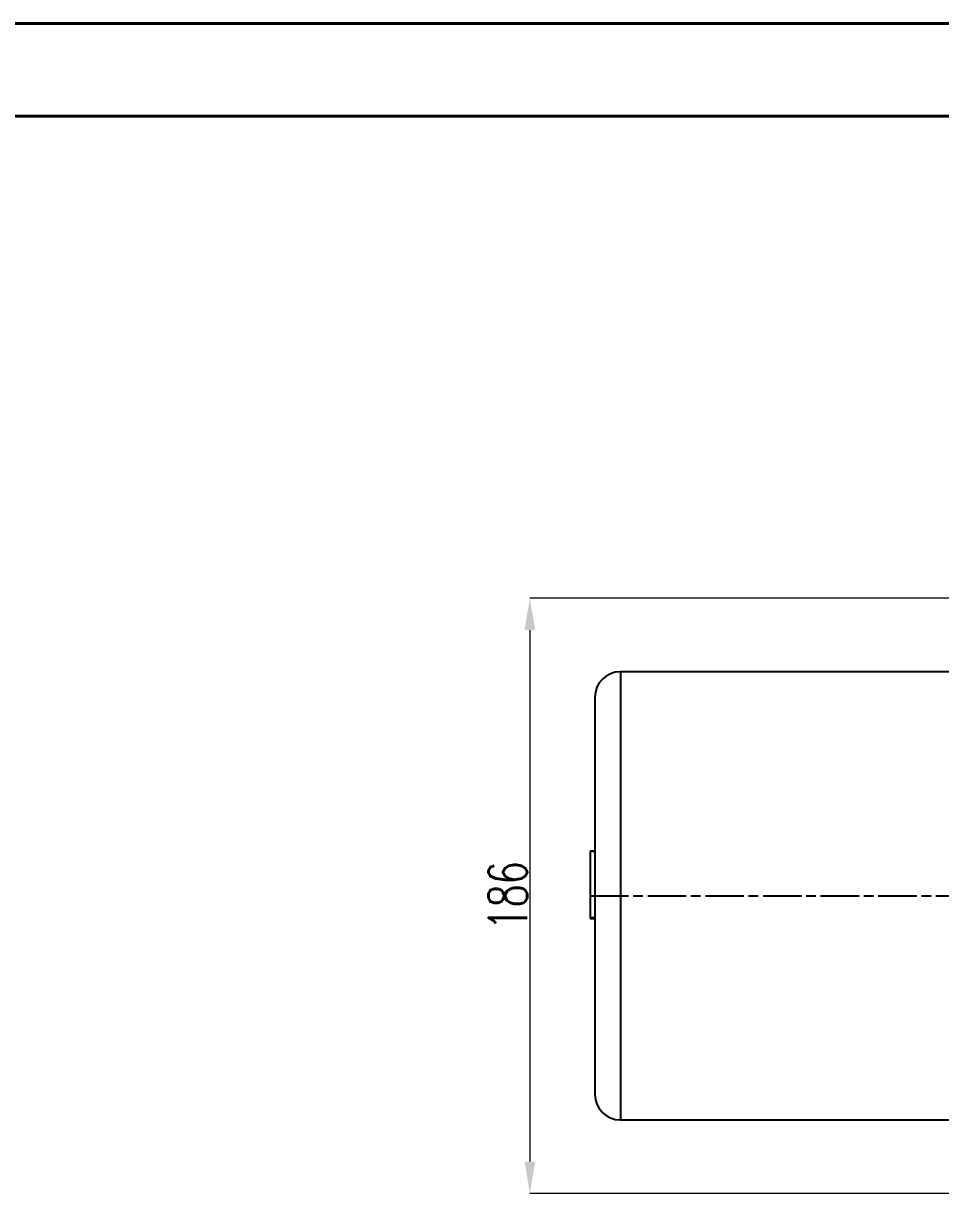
# Model space of a CAD drawing. Header units: millimetres. Extents: x 2180 to 4616, y 795 to 2518.
# Drawn here: x 3290.7 to 3577.1, y 2152.5 to 2518 of the extents above; entities that cross this region are included whole.
import ezdxf

# ---------------------------------------------------------------- set-up
doc = ezdxf.new("R2010")
doc.units = ezdxf.units.MM
doc.linetypes.add('AM_ISO08W050', pattern=[18, 12, -1.5, 3, -1.5])
for name, color, linetype, lineweight in [('AM_5', 3, 'Continuous', 25), ('AM_7', 4, 'AM_ISO08W050', 25), ('AM_BOR', 7, 'Continuous', 50), ('粗实线', 7, 'Continuous', 40)]:
    doc.layers.add(name, color=color, linetype=linetype, lineweight=lineweight)
doc.styles.add('SLDTEXTSTYLE1', font='txt.shx', dxfattribs={"width": 0.7, "bigfont": 'gbcbig.shx'})
doc.dimstyles.new('SLDDIMSTYLE12$0', dxfattribs={"dimtxt": 12, "dimasz": 10, "dimexe": 0, "dimexo": 0.0625, "dimgap": 0.875, "dimtad": 1, "dimdec": 1, "dimlfac": 1.8, "dimrnd": 1e-09, "dimzin": 12, "dimdsep": 46, "dimtxsty": 'SLDTEXTSTYLE1', "dimcen": 0.09, "dimdle": 8.16, "dimclrd": 3, "dimclre": 3, "dimadec": 0, "dimazin": 3, "dimtfac": 1, "dimtdec": 1, "dimtofl": 0, "dimtmove": 0, "dimatfit": 3, "dimfxl": 0, "dimfrac": 2, "dimtolj": 1, "dimlwd": 5, "dimlwe": 5, "dimarcsym": 0})

# ---------------------------------------------------------------- blocks, each defined once
blk = doc.blocks.new('*D40')
at = {"layer": 'AM_5', "color": 3, "lineweight": 5, "transparency": 16777216}
blk.add_line((3618.09, 2338.49), (3448.87, 2338.49), dxfattribs=at)
at = {"layer": 'AM_5', "color": 3, "linetype": 'Continuous', "lineweight": 5, "transparency": 16777216}
for p, q in [((3448.87, 2328.49), (3448.87, 2162.49)), ((3618.08, 2152.49), (3448.87, 2152.49))]:
    blk.add_line(p, q, dxfattribs=at)
at = {"layer": 'AM_5', "color": 3, "transparency": 16777216}
for points in [[(3447.21, 2328.49), (3450.54, 2328.49), (3448.87, 2338.49)], [(3447.21, 2162.49), (3450.54, 2162.49), (3448.87, 2152.49)]]:
    blk.add_solid(points, dxfattribs=at)
at = {"layer": 'Defpoints', "color": 0, "transparency": 16777216}
for p in [(3618.15, 2338.49), (3448.87, 2152.49), (3618.15, 2152.49)]:
    blk.add_point(p, dxfattribs=at)
at = {"layer": 'AM_5', "color": 0, "transparency": 16777216, "insert": (3442, 2245.49), "char_height": 12, "attachment_point": 5, "rotation": 90, "style": 'SLDTEXTSTYLE1'}
blk.add_mtext('\\A1;186', dxfattribs=at)
blk = doc.blocks.new('rA3')
at = {"layer": '粗实线'}
for p, q in [((753.384, 421.26), (333.384, 421.26)), ((748.384, 416.26), (358.384, 416.26))]:
    blk.add_line(p, q, dxfattribs=at)

msp = doc.modelspace()

# ---------------------------------------------------------------- linework, layer by layer
at = {"color": 7, "linetype": 'Continuous', "lineweight": 25}
for p, q in [((3618.148, 2315.49), (3477.148, 2315.491)), ((3467.648, 2259.419), (3467.647, 2238.686)), ((3467.648, 2259.419), (3469.148, 2259.419)), ((3469.148, 2259.419), (3467.648, 2259.419)), ((3467.648, 2259.419), (3467.648, 2259.419)), ((3467.647, 2238.686), (3469.147, 2238.686)), ((3467.647, 2238.686), (3467.647, 2238.452)), ((3467.647, 2238.452), (3469.147, 2238.452)), ((3477.147, 2175.491), (3618.147, 2175.49))]:
    msp.add_line(p, q, dxfattribs=at)
at = {"color": 7, "linetype": 'Continuous', "lineweight": 25, "flags": 128}
msp.add_lwpolyline([(3477.148, 2315.491), (3477.148, 2315.313), (3477.148, 2314.779), (3477.148, 2313.891), (3477.148, 2312.656), (3477.148, 2311.077), (3477.148, 2309.165), (3477.148, 2306.929), (3477.148, 2304.379), (3477.148, 2301.529), (3477.148, 2298.393), (3477.148, 2294.988), (3477.148, 2291.331), (3477.148, 2287.44), (3477.148, 2283.336), (3477.148, 2279.038), (3477.148, 2274.57), (3477.148, 2269.953), (3477.148, 2265.212), (3477.148, 2260.371), (3477.148, 2255.453), (3477.147, 2250.485), (3477.147, 2245.491), (3477.147, 2240.497), (3477.147, 2235.529), (3477.147, 2230.611), (3477.147, 2225.77), (3477.147, 2221.029), (3477.147, 2216.412), (3477.147, 2211.944), (3477.147, 2207.646), (3477.147, 2203.542), (3477.147, 2199.651), (3477.147, 2195.994), (3477.147, 2192.589), (3477.147, 2189.453), (3477.147, 2186.603), (3477.147, 2184.053), (3477.147, 2181.817), (3477.147, 2179.905), (3477.147, 2178.326), (3477.147, 2177.091), (3477.147, 2176.204), (3477.147, 2175.669), (3477.147, 2175.491)], dxfattribs=at)
at = {"color": 7, "linetype": 'Continuous', "lineweight": 25}
for centre, start, end in [((3477.148, 2307.491), 89.99969, 179.99969), ((3477.147, 2183.491), 179.99969, 269.99969)]:
    msp.add_arc(centre, 8, start, end, dxfattribs=at)
msp.add_open_spline([(3469.148, 2307.491), (3469.148, 2307.402), (3469.148, 2307.222), (3469.148, 2305.733), (3469.148, 2303.485), (3469.148, 2300.643), (3469.148, 2297.463), (3469.148, 2293.703), (3469.148, 2289.41), (3469.148, 2284.648), (3469.148, 2279.496), (3469.148, 2274.045), (3469.148, 2267.806), (3469.148, 2260.803), (3469.148, 2253.13), (3469.147, 2245.491), (3469.147, 2237.852), (3469.147, 2230.179), (3469.147, 2223.177), (3469.147, 2216.937), (3469.147, 2211.486), (3469.147, 2206.334), (3469.147, 2201.572), (3469.147, 2197.279), (3469.147, 2193.519), (3469.147, 2190.339), (3469.147, 2187.497), (3469.147, 2185.249), (3469.147, 2183.76), (3469.147, 2183.58), (3469.147, 2183.491)], degree=3, knots=[0, 0, 0, 0, 0.03881441, 0.07883249, 0.1199761, 0.15188795, 0.18430368, 0.21706425, 0.25, 0.28293574, 0.31569631, 0.34811204, 0.38002389, 0.4211651, 0.46118377, 0.5, 0.53881379, 0.57883249, 0.6199761, 0.65188795, 0.68430368, 0.71706425, 0.75, 0.78293574, 0.81569631, 0.84811204, 0.88002389, 0.9211651, 0.96118438, 1, 1, 1, 1], dxfattribs=at)
at = {"layer": 'AM_7'}
msp.add_line((3467.647, 2245.49), (4105.864, 2245.49), dxfattribs=at)

# ---------------------------------------------------------------- block references
at = {"layer": 'AM_BOR', "xscale": 5.80078125, "yscale": 5.80078125, "zscale": 5.80078125}
msp.add_blockref('rA3', (245.962, 74.322), dxfattribs=at)

# ---------------------------------------------------------------- dimensions: what is measured, and where the dimension line sits
at = {"layer": 'AM_5'}
dim = msp.add_linear_dim(base=(3448.873, 2152.49), p1=(3618.148, 2338.49), p2=(3618.147, 2152.49), angle=90, dimstyle='SLDDIMSTYLE12$0', override={"dimlfac": 1, "dimpost": ''}, dxfattribs=at)
dim.commit()
dim.dimension.update_dxf_attribs({"geometry": '*D40', "text_midpoint": (3441.998, 2245.49)})

doc.saveas('drawing.dxf')
